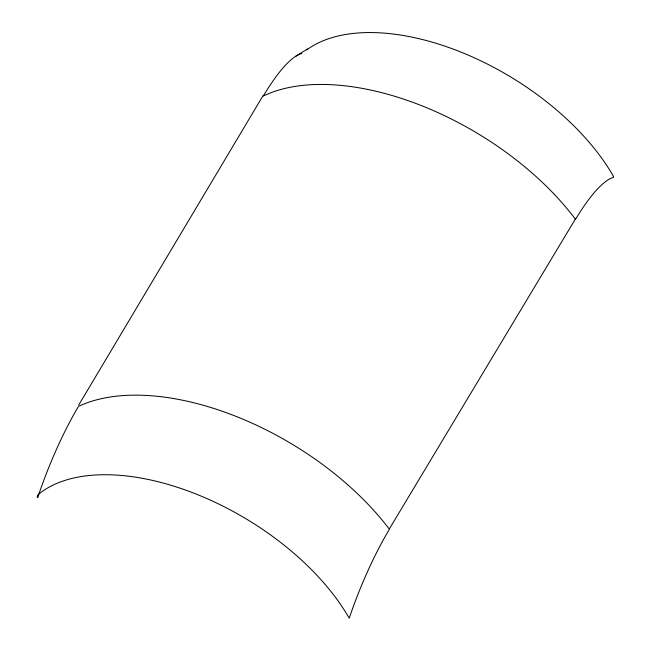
<?xml version="1.0" encoding="UTF-8"?>
<svg xmlns="http://www.w3.org/2000/svg" width="651" height="651" viewBox="0 0 651 651"><rect width="100%" height="100%" fill="white"/><g stroke="black" fill="none" stroke-linecap="round" stroke-linejoin="round"><path stroke-width="0.98" d="M78.641 405.174L263.094 95.583M389.558 528.571L575.329 219.086M295.521 56.417L307.557 48.931M613.641 177.259L613.641 177.3A127.279 31.085 -68.5 0 0 575.517 219.338A215.107 117.717 30.9 0 0 263.273 96.047A128.589 31.167 -68.7 0 1 301.804 53.512M306.662 49.948A194.242 105.975 31.3 0 1 463.911 53.301A194.242 105.975 31.3 0 1 613.608 176.624M79.219 406.053A215.107 117.717 30.9 0 1 389.396 529.263A128.263 31.338 -68.5 0 0 349.221 618.198A194.673 106.422 31 0 0 196.822 494.337A194.673 106.422 31 0 0 38.914 493.946C35.797 496.119 37.685 500.888 38.938 493.963A129.695 31.427 -68.7 0 1 78.462 406.419"/></g></svg>
